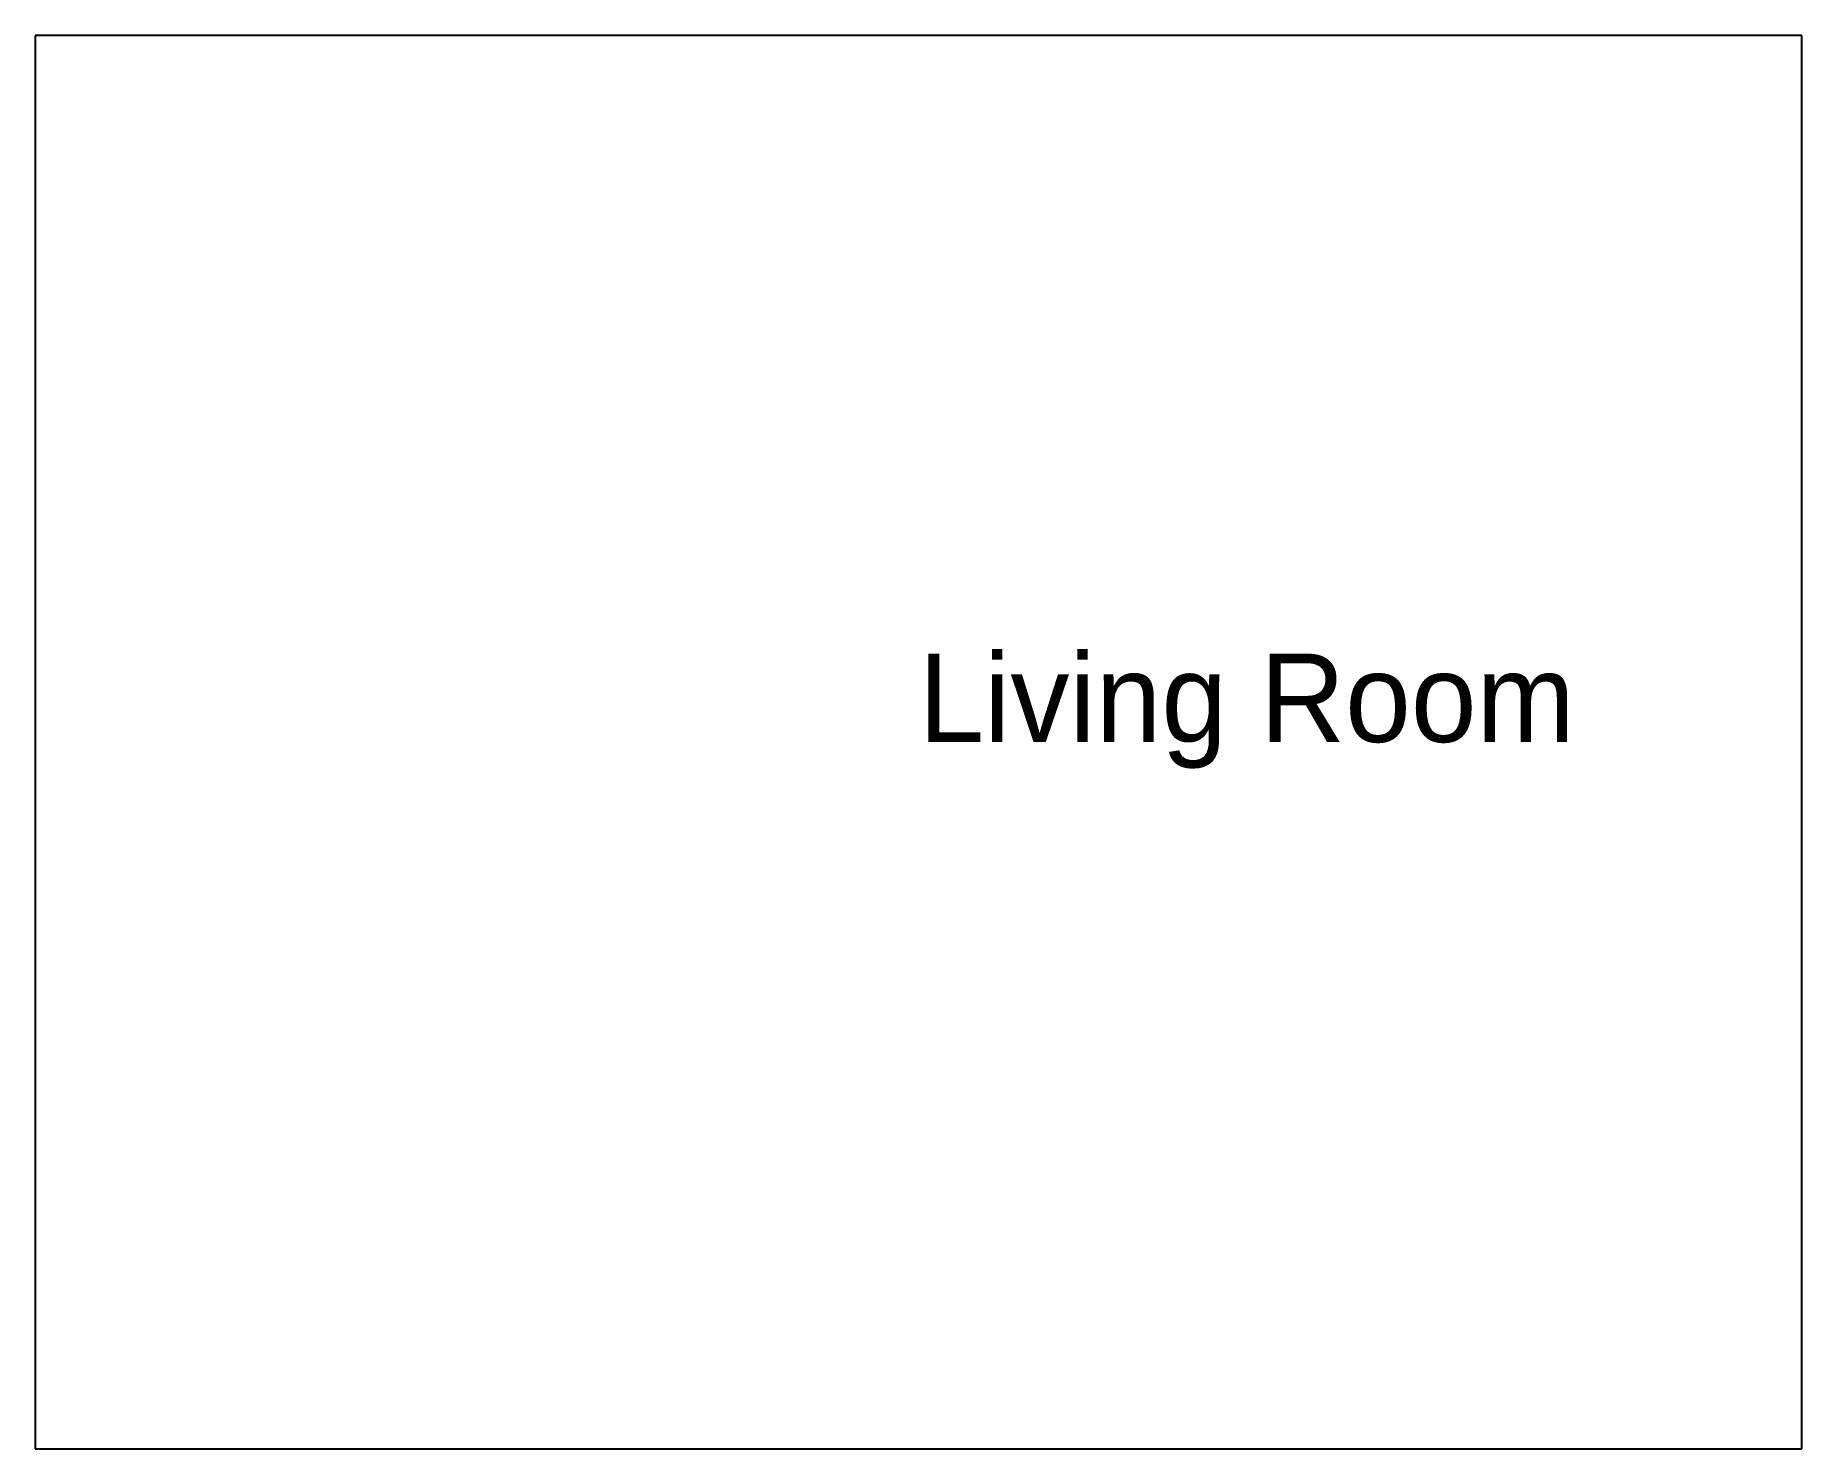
# Model space of a CAD drawing. Extents: x 0 to 5000, y 0 to 4000.
import ezdxf

# ---------------------------------------------------------------- set-up
doc = ezdxf.new("R2010")
doc.units = 0
for name, color, linetype in [('A-DOOR', 1, 'Continuous'), ('A-LABEL', 2, 'Continuous'), ('A-WALL', 7, 'Continuous')]:
    doc.layers.add(name, color=color, linetype=linetype)

msp = doc.modelspace()

# ---------------------------------------------------------------- linework, layer by layer
at = {"layer": 'A-DOOR'}
msp.add_line((1000, 0), (1900, 0), dxfattribs=at)
at = {"layer": 'A-WALL'}
for p, q in [((5000, 4000), (0, 4000)), ((0, 4000), (0, 0)), ((5000, 0), (5000, 4000)), ((0, 0), (5000, 0))]:
    msp.add_line(p, q, dxfattribs=at)

# ---------------------------------------------------------------- texts
at = {"layer": 'A-LABEL'}
msp.add_text('Living Room', height=250, dxfattribs=at).set_placement((2500, 2000))

doc.saveas('drawing.dxf')
